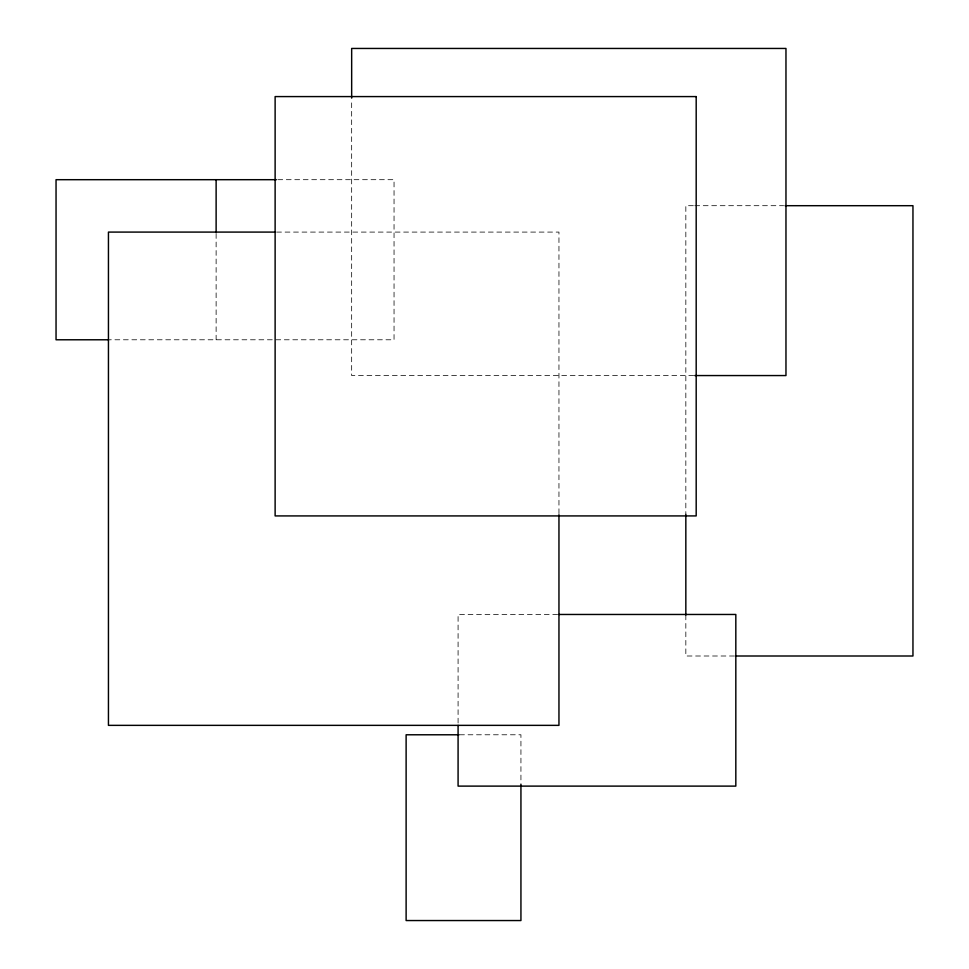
<?xml version="1.0" encoding="UTF-8"?>
<svg xmlns="http://www.w3.org/2000/svg" width="969" height="969" viewBox="0 0 969 969"><rect width="100%" height="100%" fill="white"/><g stroke="black" fill="none" stroke-linecap="round" stroke-linejoin="round"><path stroke-width="0.73" stroke-dasharray="4.84 3.63" d="M277.849 179.689L394.044 179.689L394.044 339.78L109.945 339.78M693.356 205.694L685.834 205.694L685.834 514.273M694.797 205.694L783.606 205.694M276.625 232.088L558.956 232.088L558.956 515.92M693.659 375.56L351.662 375.56L351.662 99.625M557.635 614.467L458.083 614.467L458.083 723.855M734.345 656.001L685.834 656.001L685.834 615.957M459.585 734.781L520.934 734.781L520.934 786.113M216.123 233.59L216.123 339.78"/><path stroke-width="1.45" d="M276.347 179.689L56.045 179.689L56.045 339.78L108.903 339.78M785.108 205.694L912.955 205.694L912.955 656.001L735.471 656.001M275.123 232.088L108.443 232.088L108.443 725.357L558.956 725.357L558.956 514.721M694.797 375.56L785.968 375.56L785.968 48.45L351.662 48.45L351.662 98.123M558.956 614.467L735.822 614.467L735.822 786.113L458.083 786.113L458.083 725.357M458.991 734.781L406.12 734.781L406.12 920.55L520.934 920.55L520.934 784.624M685.834 514.273L685.834 615.291M216.123 179.689L216.123 232.548M696.19 96.585L275.123 96.585L275.123 515.92L696.19 515.92L696.19 96.585"/></g></svg>
